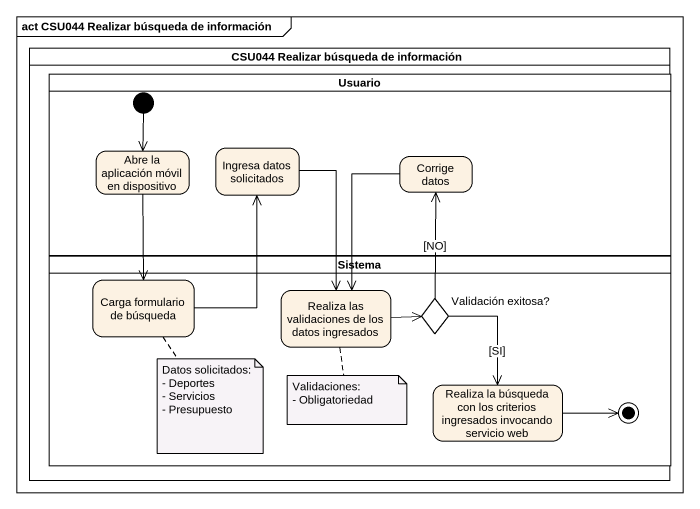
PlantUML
@startuml
mainframe act CSU044 Realizar búsqueda de información
hide empty description
state "CSU044 Realizar búsqueda de información" as CSU044_Realizar_búsqueda_de <<partition>> {
  state Usuario <<partition>> {
    state "Abre la aplicación móvil en dispositivo" as Abre_la_aplicación_móvil_en
    state "Ingresa datos solicitados" as Ingresa_datos_solicitados
    state "Corrige datos" as Corrige_datos
    [*] --> Abre_la_aplicación_móvil_en
  }
  state Sistema <<partition>> {
    state "Carga formulario de búsqueda" as Carga_formulario_de_búsqueda
    state "Realiza las validaciones de los datos ingresados" as Realiza_las_validaciones_de
    state "Validación exitosa?" as Validación_exitosa <<choice>>
    state "Realiza la búsqueda con los criterios ingresados invocando servicio web" as Realiza_la_búsqueda_con_los
    Realiza_la_búsqueda_con_los -right-> [*]
  }
}
Abre_la_aplicación_móvil_en --> Carga_formulario_de_búsqueda
Ingresa_datos_solicitados --> Realiza_las_validaciones_de
Corrige_datos --> Realiza_las_validaciones_de
Carga_formulario_de_búsqueda -up-> Ingresa_datos_solicitados
Realiza_las_validaciones_de -right-> Validación_exitosa
Validación_exitosa -up-> Corrige_datos : [NO]
Validación_exitosa --> Realiza_la_búsqueda_con_los : [SI]
note bottom of Carga_formulario_de_búsqueda
  Datos solicitados:
  - Deportes
  - Servicios
  - Presupuesto
end note
note bottom of Realiza_las_validaciones_de
  Validaciones:
  - Obligatoriedad
end note
@enduml
